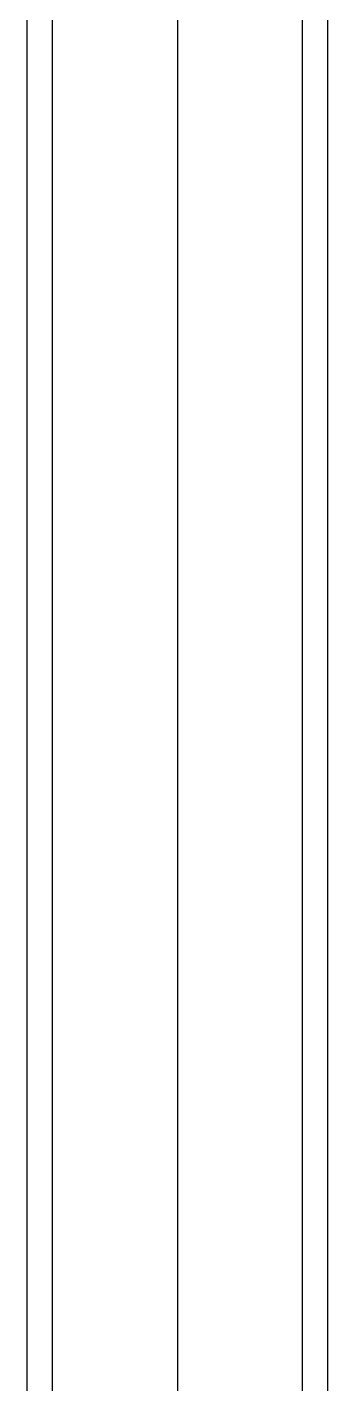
# Model space of a CAD drawing. Extents: x -18489 to 195597, y -1599 to 112111.
# Drawn here: x 2576.74 to 2585, y 26334.04 to 26371.32 of the extents above; entities that cross this region are included whole.
import ezdxf
from ezdxf.xclip import XClip

# ---------------------------------------------------------------- set-up
doc = ezdxf.new("R2010")
doc.units = 0
doc.header["$LTSCALE"] = 100
doc.header["$XCLIPFRAME"] = 2
doc.linetypes.add('188K-SM-07-F10-MECH-CR PIPE-Y2257103$0$F14P7-SM-08-FNN-(16)_CHEM_140725$0$HIDDEN', pattern=[9.525, 6.35, -3.175])
doc.layers.add('188K-SM-07-F10-MECH-CR PIPE-Y2257103$0$SH-LINE-130', color=2, linetype='Continuous')
doc.layers.add('188K-SM-07-F10-MECH-CR PIPE-Y2257103$0$X-S-FAB_SL ALL$0$ASP_8', color=8, linetype='Continuous')

# ---------------------------------------------------------------- blocks, each defined once
blk = doc.blocks.new('188K-SM-07-F10-MECH-CR PIPE-Y2257103$0$X-S-FAB_SL ALL')
at = {"layer": '188K-SM-07-F10-MECH-CR PIPE-Y2257103$0$X-S-FAB_SL ALL$0$ASP_8'}
blk.add_line((-1888.521, -73043.977), (-1888.521, -72848.977), dxfattribs=at)
blk = doc.blocks.new('188K-SM-07-F10-MECH-CR PIPE-Y2257103$0$CDS-WET')
at = {"layer": '188K-SM-07-F10-MECH-CR PIPE-Y2257103$0$SH-LINE-130', "linetype": '188K-SM-07-F10-MECH-CR PIPE-Y2257103$0$F14P7-SM-08-FNN-(16)_CHEM_140725$0$HIDDEN'}
for p, q in [((2577.44, -73013.977, 0), (2577.44, -72789.777, 0)), ((2584.3, -73013.977, 0), (2584.3, -72789.777, 0))]:
    blk.add_line(p, q, dxfattribs=at)
at = {"layer": '188K-SM-07-F10-MECH-CR PIPE-Y2257103$0$SH-LINE-130', "ltscale": 0.1}
for points in [[(2576.74, -73013.977), (2576.74, -72789.777), (2580.87, -72789.777), (2580.87, -73013.977)], [(2585, -73013.977), (2585, -72789.777), (2580.87, -72789.777), (2580.87, -73013.977)]]:
    blk.add_lwpolyline(points, close=True, dxfattribs=at)
blk = doc.blocks.new('188K-SM-07-F10-MECH-CR PIPE-Y2257103')
ref = blk.add_blockref('188K-SM-07-F10-MECH-CR PIPE-Y2257103$0$X-S-FAB_SL ALL', (4473.521, 99334.763))
XClip(ref).set_block_clipping_path([(-7553.4648570136, -75341.9369645483), (24026.2025623869, -67725.7696244382)])
blk.add_blockref('188K-SM-07-F10-MECH-CR PIPE-Y2257103$0$CDS-WET', (0, 99334.763))

msp = doc.modelspace()

# ---------------------------------------------------------------- block references
msp.add_blockref('188K-SM-07-F10-MECH-CR PIPE-Y2257103', (0, 0))

doc.saveas('drawing.dxf')
